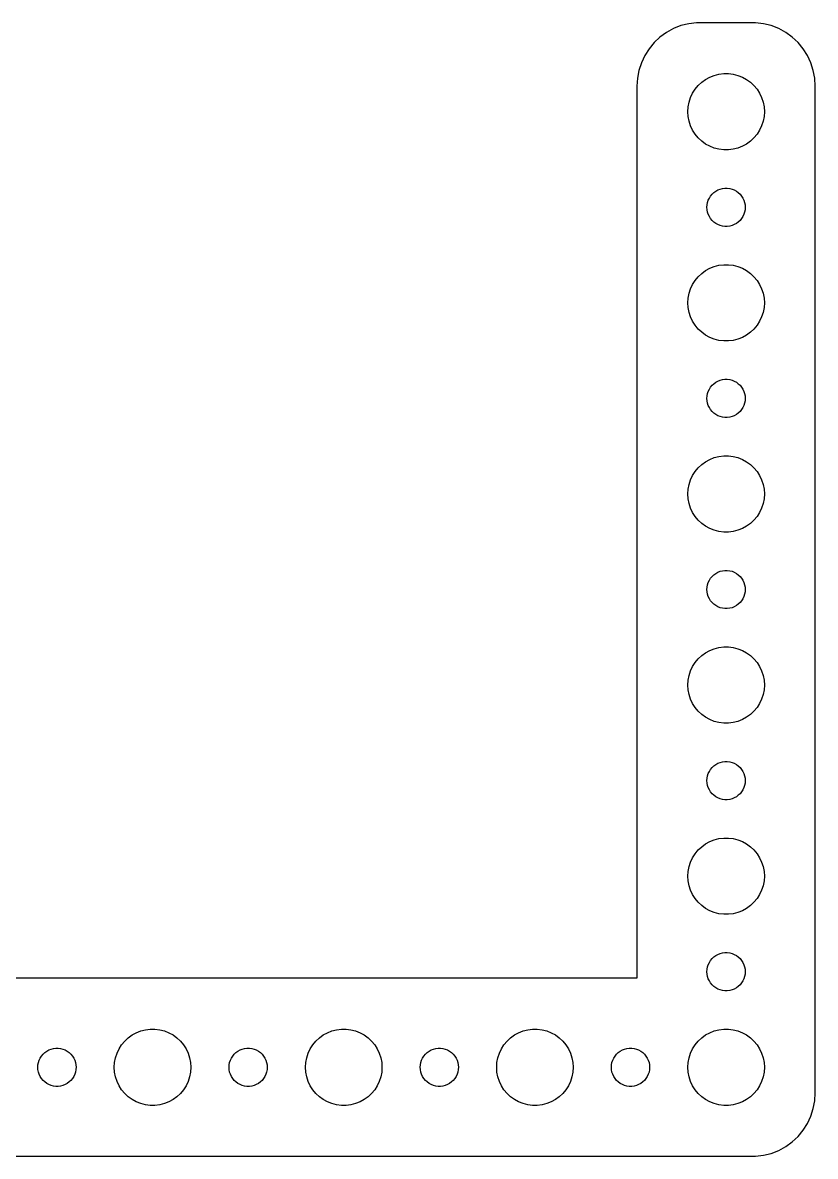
# Model space of a CAD drawing. Header units: metres. Extents: x -60 to 60, y -44 to 44.
# Drawn here: x -2.7 to 59.5, y -44.5 to 44.5 of the extents above; entities that cross this region are included whole.
import ezdxf

# ---------------------------------------------------------------- set-up
doc = ezdxf.new("R2010")
doc.units = ezdxf.units.M

msp = doc.modelspace()

# ---------------------------------------------------------------- linework, layer by layer
for p, q in [((50.186, 44.4901), (49.5631, 44.4114)), ((54.8139, 44.4901), (50.186, 44.4901)), ((55.4369, 44.4114), (54.8139, 44.4901)), ((47.8209, 43.7216), (47.3129, 43.3526)), ((48.3711, 44.0241), (47.8209, 43.7216)), ((48.9549, 44.2553), (48.3711, 44.0241)), ((49.5631, 44.4114), (48.9549, 44.2553)), ((56.0451, 44.2553), (55.4369, 44.4114)), ((56.6289, 44.0241), (56.0451, 44.2553)), ((57.1791, 43.7216), (56.6289, 44.0241)), ((57.6871, 43.3526), (57.1791, 43.7216)), ((46.8551, 42.9227), (46.4549, 42.4389)), ((47.3129, 43.3526), (46.8551, 42.9227)), ((58.1448, 42.9227), (57.6871, 43.3526)), ((58.5451, 42.4389), (58.1448, 42.9227)), ((46.1185, 41.9088), (45.8511, 41.3406)), ((46.4549, 42.4389), (46.1185, 41.9088)), ((58.8815, 41.9088), (58.5451, 42.4389)), ((59.1489, 41.3406), (58.8815, 41.9088)), ((45.8511, 41.3406), (45.6571, 40.7434)), ((59.3429, 40.7434), (59.1489, 41.3406)), ((45.5394, 40.1267), (45.5, 39.5)), ((45.6571, 40.7434), (45.5394, 40.1267)), ((50.8925, 40.033), (51.2227, 40.2145)), ((51.2227, 40.2145), (51.5729, 40.3532)), ((51.5729, 40.3532), (51.9379, 40.4469)), ((51.9379, 40.4469), (52.3116, 40.4941)), ((52.3116, 40.4941), (52.6884, 40.4941)), ((52.6884, 40.4941), (53.0621, 40.4469)), ((53.0621, 40.4469), (53.427, 40.3532)), ((53.427, 40.3532), (53.7773, 40.2145)), ((53.7773, 40.2145), (54.1075, 40.033)), ((59.4606, 40.1267), (59.3429, 40.7434)), ((59.5, 39.5), (59.4606, 40.1267)), ((45.5, 39.5), (45.5, -30.5099)), ((49.8711, 38.9453), (50.0729, 39.2634)), ((50.0729, 39.2634), (50.3131, 39.5536)), ((50.3131, 39.5536), (50.5877, 39.8115)), ((50.5877, 39.8115), (50.8925, 40.033)), ((54.1075, 40.033), (54.4123, 39.8115)), ((54.4123, 39.8115), (54.6869, 39.5536)), ((54.6869, 39.5536), (54.927, 39.2634)), ((54.927, 39.2634), (55.1289, 38.9453)), ((59.5, -39.5), (59.5, 39.5)), ((49.5942, 38.2461), (49.7107, 38.6044)), ((49.7107, 38.6044), (49.8711, 38.9453)), ((55.1289, 38.9453), (55.2893, 38.6044)), ((55.2893, 38.6044), (55.4057, 38.2461)), ((49.5, 37.5), (49.5237, 37.876)), ((49.5237, 37.124), (49.5, 37.5)), ((49.5237, 37.876), (49.5942, 38.2461)), ((55.4057, 38.2461), (55.4763, 37.876)), ((55.4763, 37.876), (55.5, 37.5)), ((55.5, 37.5), (55.4763, 37.124)), ((49.5942, 36.7539), (49.5237, 37.124)), ((49.7107, 36.3956), (49.5942, 36.7539)), ((55.4057, 36.7539), (55.2893, 36.3956)), ((55.4763, 37.124), (55.4057, 36.7539)), ((49.8711, 36.0547), (49.7107, 36.3956)), ((50.0729, 35.7366), (49.8711, 36.0547)), ((50.3131, 35.4464), (50.0729, 35.7366)), ((54.927, 35.7366), (54.6869, 35.4464)), ((55.1289, 36.0547), (54.927, 35.7366)), ((55.2893, 36.3956), (55.1289, 36.0547)), ((50.5877, 35.1885), (50.3131, 35.4464)), ((50.8925, 34.967), (50.5877, 35.1885)), ((51.2227, 34.7855), (50.8925, 34.967)), ((51.5729, 34.6468), (51.2227, 34.7855)), ((53.7773, 34.7855), (53.427, 34.6468)), ((54.1075, 34.967), (53.7773, 34.7855)), ((54.4123, 35.1885), (54.1075, 34.967)), ((54.6869, 35.4464), (54.4123, 35.1885)), ((51.9379, 34.5531), (51.5729, 34.6468)), ((52.3116, 34.5059), (51.9379, 34.5531)), ((52.6884, 34.5059), (52.3116, 34.5059)), ((53.0621, 34.5531), (52.6884, 34.5059)), ((53.427, 34.6468), (53.0621, 34.5531)), ((51.4065, 31.0268), (51.5439, 31.1558)), ((51.5439, 31.1558), (51.6963, 31.2665)), ((51.6963, 31.2665), (51.8613, 31.3572)), ((51.8613, 31.3572), (52.0365, 31.4266)), ((52.0365, 31.4266), (52.2189, 31.4734)), ((52.2189, 31.4734), (52.4058, 31.497)), ((52.4058, 31.497), (52.5942, 31.497)), ((52.5942, 31.497), (52.7811, 31.4734)), ((52.7811, 31.4734), (52.9635, 31.4266)), ((52.9635, 31.4266), (53.1387, 31.3572)), ((53.1387, 31.3572), (53.3037, 31.2665)), ((53.3037, 31.2665), (53.4561, 31.1558)), ((53.4561, 31.1558), (53.5934, 31.0268)), ((51.0118, 30.188), (51.0471, 30.373)), ((51.0471, 30.373), (51.1053, 30.5522)), ((51.1053, 30.5522), (51.1855, 30.7226)), ((51.1855, 30.7226), (51.2865, 30.8817)), ((51.2865, 30.8817), (51.4065, 31.0268)), ((53.5934, 31.0268), (53.7135, 30.8817)), ((53.7135, 30.8817), (53.8145, 30.7226)), ((53.8145, 30.7226), (53.8947, 30.5522)), ((53.8947, 30.5522), (53.9529, 30.373)), ((53.9529, 30.373), (53.9882, 30.188)), ((51, 30), (51.0118, 30.188)), ((51.0118, 29.812), (51, 30)), ((51.0471, 29.627), (51.0118, 29.812)), ((51.1053, 29.4478), (51.0471, 29.627)), ((51.1855, 29.2774), (51.1053, 29.4478)), ((53.8947, 29.4478), (53.8145, 29.2774)), ((53.9529, 29.627), (53.8947, 29.4478)), ((53.9882, 29.812), (53.9529, 29.627)), ((53.9882, 30.188), (54, 30)), ((54, 30), (53.9882, 29.812)), ((51.2865, 29.1183), (51.1855, 29.2774)), ((51.4065, 28.9732), (51.2865, 29.1183)), ((51.5439, 28.8442), (51.4065, 28.9732)), ((51.6963, 28.7335), (51.5439, 28.8442)), ((51.8613, 28.6427), (51.6963, 28.7335)), ((52.0365, 28.5734), (51.8613, 28.6427)), ((52.2189, 28.5266), (52.0365, 28.5734)), ((52.4058, 28.503), (52.2189, 28.5266)), ((52.5942, 28.503), (52.4058, 28.503)), ((52.7811, 28.5266), (52.5942, 28.503)), ((52.9635, 28.5734), (52.7811, 28.5266)), ((53.1387, 28.6427), (52.9635, 28.5734)), ((53.3037, 28.7335), (53.1387, 28.6427)), ((53.4561, 28.8442), (53.3037, 28.7335)), ((53.5934, 28.9732), (53.4561, 28.8442)), ((53.7135, 29.1183), (53.5934, 28.9732)), ((53.8145, 29.2774), (53.7135, 29.1183)), ((50.5877, 24.8115), (50.8925, 25.033)), ((50.8925, 25.033), (51.2227, 25.2145)), ((51.2227, 25.2145), (51.5729, 25.3532)), ((51.5729, 25.3532), (51.9379, 25.4469)), ((51.9379, 25.4469), (52.3116, 25.4941)), ((52.3116, 25.4941), (52.6884, 25.4941)), ((52.6884, 25.4941), (53.0621, 25.4469)), ((53.0621, 25.4469), (53.427, 25.3532)), ((53.427, 25.3532), (53.7773, 25.2145)), ((53.7773, 25.2145), (54.1075, 25.033)), ((54.1075, 25.033), (54.4123, 24.8115)), ((49.8711, 23.9453), (50.0729, 24.2634)), ((50.0729, 24.2634), (50.3131, 24.5536)), ((50.3131, 24.5536), (50.5877, 24.8115)), ((54.4123, 24.8115), (54.6869, 24.5536)), ((54.6869, 24.5536), (54.927, 24.2634)), ((54.927, 24.2634), (55.1289, 23.9453)), ((49.5237, 22.876), (49.5942, 23.2461)), ((49.5942, 23.2461), (49.7107, 23.6044)), ((49.7107, 23.6044), (49.8711, 23.9453)), ((55.1289, 23.9453), (55.2893, 23.6044)), ((55.2893, 23.6044), (55.4057, 23.2461)), ((55.4057, 23.2461), (55.4763, 22.876)), ((49.5, 22.5), (49.5237, 22.876)), ((49.5237, 22.124), (49.5, 22.5)), ((55.4763, 22.876), (55.5, 22.5)), ((55.5, 22.5), (55.4763, 22.124)), ((49.5942, 21.7539), (49.5237, 22.124)), ((49.7107, 21.3956), (49.5942, 21.7539)), ((49.8711, 21.0547), (49.7107, 21.3956)), ((55.2893, 21.3956), (55.1289, 21.0547)), ((55.4057, 21.7539), (55.2893, 21.3956)), ((55.4763, 22.124), (55.4057, 21.7539)), ((50.0729, 20.7366), (49.8711, 21.0547)), ((50.3131, 20.4464), (50.0729, 20.7366)), ((54.927, 20.7366), (54.6869, 20.4464)), ((55.1289, 21.0547), (54.927, 20.7366)), ((50.5877, 20.1884), (50.3131, 20.4464)), ((50.8925, 19.967), (50.5877, 20.1884)), ((51.2227, 19.7855), (50.8925, 19.967)), ((51.5729, 19.6468), (51.2227, 19.7855)), ((51.9379, 19.5531), (51.5729, 19.6468)), ((53.427, 19.6468), (53.0621, 19.5531)), ((53.7773, 19.7855), (53.427, 19.6468)), ((54.1075, 19.967), (53.7773, 19.7855)), ((54.4123, 20.1884), (54.1075, 19.967)), ((54.6869, 20.4464), (54.4123, 20.1884)), ((52.3116, 19.5059), (51.9379, 19.5531)), ((52.6884, 19.5059), (52.3116, 19.5059)), ((53.0621, 19.5531), (52.6884, 19.5059)), ((51.2865, 15.8817), (51.4065, 16.0268)), ((51.4065, 16.0268), (51.5439, 16.1558)), ((51.5439, 16.1558), (51.6963, 16.2665)), ((51.6963, 16.2665), (51.8613, 16.3572)), ((51.8613, 16.3572), (52.0365, 16.4266)), ((52.0365, 16.4266), (52.2189, 16.4734)), ((52.2189, 16.4734), (52.4058, 16.497)), ((52.4058, 16.497), (52.5942, 16.497)), ((52.5942, 16.497), (52.7811, 16.4734)), ((52.7811, 16.4734), (52.9635, 16.4266)), ((52.9635, 16.4266), (53.1387, 16.3572)), ((53.1387, 16.3572), (53.3037, 16.2665)), ((53.3037, 16.2665), (53.4561, 16.1558)), ((53.4561, 16.1558), (53.5934, 16.0268)), ((53.5934, 16.0268), (53.7135, 15.8817)), ((51, 15), (51.0118, 15.188)), ((51.0118, 15.188), (51.0471, 15.373)), ((51.0471, 15.373), (51.1053, 15.5522)), ((51.1053, 15.5522), (51.1855, 15.7226)), ((51.1855, 15.7226), (51.2865, 15.8817)), ((53.7135, 15.8817), (53.8145, 15.7226)), ((53.8145, 15.7226), (53.8947, 15.5522)), ((53.8947, 15.5522), (53.9529, 15.373)), ((53.9529, 15.373), (53.9882, 15.188)), ((53.9882, 15.188), (54, 15)), ((51.0118, 14.812), (51, 15)), ((51.0471, 14.627), (51.0118, 14.812)), ((51.1053, 14.4478), (51.0471, 14.627)), ((51.1855, 14.2774), (51.1053, 14.4478)), ((51.2865, 14.1183), (51.1855, 14.2774)), ((53.8145, 14.2774), (53.7135, 14.1183)), ((53.8947, 14.4478), (53.8145, 14.2774)), ((53.9529, 14.627), (53.8947, 14.4478)), ((53.9882, 14.812), (53.9529, 14.627)), ((54, 15), (53.9882, 14.812)), ((51.4065, 13.9732), (51.2865, 14.1183)), ((51.5439, 13.8442), (51.4065, 13.9732)), ((51.6963, 13.7335), (51.5439, 13.8442)), ((51.8613, 13.6427), (51.6963, 13.7335)), ((52.0365, 13.5734), (51.8613, 13.6427)), ((52.2189, 13.5266), (52.0365, 13.5734)), ((52.4058, 13.5029), (52.2189, 13.5266)), ((52.5942, 13.5029), (52.4058, 13.5029)), ((52.7811, 13.5266), (52.5942, 13.5029)), ((52.9635, 13.5734), (52.7811, 13.5266)), ((53.1387, 13.6427), (52.9635, 13.5734)), ((53.3037, 13.7335), (53.1387, 13.6427)), ((53.4561, 13.8442), (53.3037, 13.7335)), ((53.5934, 13.9732), (53.4561, 13.8442)), ((53.7135, 14.1183), (53.5934, 13.9732)), ((50.3131, 9.55363), (50.5877, 9.81154)), ((50.5877, 9.81154), (50.8925, 10.033)), ((50.8925, 10.033), (51.2227, 10.2145)), ((51.2227, 10.2145), (51.5729, 10.3532)), ((51.5729, 10.3532), (51.9379, 10.4469)), ((51.9379, 10.4469), (52.3116, 10.4941)), ((52.3116, 10.4941), (52.6884, 10.4941)), ((52.6884, 10.4941), (53.0621, 10.4469)), ((53.0621, 10.4469), (53.427, 10.3532)), ((53.427, 10.3532), (53.7773, 10.2145)), ((53.7773, 10.2145), (54.1075, 10.033)), ((54.1075, 10.033), (54.4123, 9.81154)), ((54.4123, 9.81154), (54.6869, 9.55363)), ((49.7107, 8.60437), (49.8711, 8.94525)), ((49.8711, 8.94525), (50.0729, 9.26335)), ((50.0729, 9.26335), (50.3131, 9.55363)), ((54.6869, 9.55363), (54.927, 9.26335)), ((54.927, 9.26335), (55.1289, 8.94525)), ((55.1289, 8.94525), (55.2893, 8.60437)), ((49.5237, 7.87599), (49.5942, 8.24606)), ((49.5942, 8.24606), (49.7107, 8.60437)), ((55.2893, 8.60437), (55.4057, 8.24606)), ((55.4057, 8.24606), (55.4763, 7.87599)), ((49.5, 7.5), (49.5237, 7.87599)), ((49.5237, 7.12399), (49.5, 7.5)), ((49.5942, 6.75392), (49.5237, 7.12399)), ((55.4763, 7.12399), (55.4057, 6.75392)), ((55.4763, 7.87599), (55.5, 7.5)), ((55.5, 7.5), (55.4763, 7.12399)), ((49.7107, 6.39561), (49.5942, 6.75392)), ((49.8711, 6.05473), (49.7107, 6.39561)), ((55.2893, 6.39561), (55.1289, 6.05473)), ((55.4057, 6.75392), (55.2893, 6.39561)), ((50.0729, 5.73663), (49.8711, 6.05473)), ((50.3131, 5.44635), (50.0729, 5.73663)), ((50.5877, 5.18845), (50.3131, 5.44635)), ((54.6869, 5.44635), (54.4123, 5.18845)), ((54.927, 5.73663), (54.6869, 5.44635)), ((55.1289, 6.05473), (54.927, 5.73663)), ((50.8925, 4.96701), (50.5877, 5.18845)), ((51.2227, 4.78551), (50.8925, 4.96701)), ((51.5729, 4.64682), (51.2227, 4.78551)), ((51.9379, 4.55313), (51.5729, 4.64682)), ((52.3116, 4.50591), (51.9379, 4.55313)), ((52.6884, 4.50591), (52.3116, 4.50591)), ((53.0621, 4.55313), (52.6884, 4.50591)), ((53.427, 4.64682), (53.0621, 4.55313)), ((53.7773, 4.78551), (53.427, 4.64682)), ((54.1075, 4.96701), (53.7773, 4.78551)), ((54.4123, 5.18845), (54.1075, 4.96701)), ((51.2865, 0.88167), (51.4065, 1.02681)), ((51.4065, 1.02681), (51.5439, 1.15576)), ((51.5439, 1.15576), (51.6963, 1.26648)), ((51.6963, 1.26648), (51.8613, 1.35724)), ((51.8613, 1.35724), (52.0365, 1.42657)), ((52.0365, 1.42657), (52.2189, 1.47342)), ((52.2189, 1.47342), (52.4058, 1.49704)), ((52.4058, 1.49704), (52.5942, 1.49704)), ((52.5942, 1.49704), (52.7811, 1.47342)), ((52.7811, 1.47342), (52.9635, 1.42657)), ((52.9635, 1.42657), (53.1387, 1.35724)), ((53.1387, 1.35724), (53.3037, 1.26648)), ((53.3037, 1.26648), (53.4561, 1.15576)), ((53.4561, 1.15576), (53.5934, 1.02681)), ((53.5934, 1.02681), (53.7135, 0.88167)), ((51, 0), (51.0118, 0.18799)), ((51.0118, -0.18799), (51, 0)), ((51.0118, 0.18799), (51.0471, 0.37303)), ((51.0471, 0.37303), (51.1053, 0.55219)), ((51.1053, 0.55219), (51.1855, 0.72263)), ((51.1855, 0.72263), (51.2865, 0.88167)), ((53.7135, 0.88167), (53.8145, 0.72263)), ((53.8145, 0.72263), (53.8947, 0.55219)), ((53.8947, 0.55219), (53.9529, 0.37303)), ((53.9529, 0.37303), (53.9882, 0.18799)), ((53.9882, 0.18799), (54, 0)), ((54, 0), (53.9882, -0.18799)), ((51.0471, -0.37303), (51.0118, -0.18799)), ((51.1053, -0.55219), (51.0471, -0.37303)), ((51.1855, -0.72263), (51.1053, -0.55219)), ((51.2865, -0.88167), (51.1855, -0.72263)), ((51.4065, -1.02681), (51.2865, -0.88167)), ((53.7135, -0.88167), (53.5934, -1.02681)), ((53.8145, -0.72263), (53.7135, -0.88167)), ((53.8947, -0.55219), (53.8145, -0.72263)), ((53.9529, -0.37303), (53.8947, -0.55219)), ((53.9882, -0.18799), (53.9529, -0.37303)), ((51.5439, -1.15576), (51.4065, -1.02681)), ((51.6963, -1.26648), (51.5439, -1.15576)), ((51.8613, -1.35724), (51.6963, -1.26648)), ((52.0365, -1.42657), (51.8613, -1.35724)), ((52.2189, -1.47342), (52.0365, -1.42657)), ((52.4058, -1.49704), (52.2189, -1.47342)), ((52.5942, -1.49704), (52.4058, -1.49704)), ((52.7811, -1.47342), (52.5942, -1.49704)), ((52.9635, -1.42657), (52.7811, -1.47342)), ((53.1387, -1.35724), (52.9635, -1.42657)), ((53.3037, -1.26648), (53.1387, -1.35724)), ((53.4561, -1.15576), (53.3037, -1.26648)), ((53.5934, -1.02681), (53.4561, -1.15576)), ((50.3131, -5.44635), (50.5877, -5.18845)), ((50.5877, -5.18845), (50.8925, -4.96701)), ((50.8925, -4.96701), (51.2227, -4.78551)), ((51.2227, -4.78551), (51.5729, -4.64682)), ((51.5729, -4.64682), (51.9379, -4.55313)), ((51.9379, -4.55313), (52.3116, -4.50591)), ((52.3116, -4.50591), (52.6884, -4.50591)), ((52.6884, -4.50591), (53.0621, -4.55313)), ((53.0621, -4.55313), (53.427, -4.64682)), ((53.427, -4.64682), (53.7773, -4.78551)), ((53.7773, -4.78551), (54.1075, -4.96701)), ((54.1075, -4.96701), (54.4123, -5.18845)), ((54.4123, -5.18845), (54.6869, -5.44635)), ((49.7107, -6.39561), (49.8711, -6.05473)), ((49.8711, -6.05473), (50.0729, -5.73663)), ((50.0729, -5.73663), (50.3131, -5.44635)), ((54.6869, -5.44635), (54.927, -5.73663)), ((54.927, -5.73663), (55.1289, -6.05473)), ((55.1289, -6.05473), (55.2893, -6.39561)), ((49.5237, -7.12399), (49.5942, -6.75392)), ((49.5942, -6.75392), (49.7107, -6.39561)), ((55.2893, -6.39561), (55.4057, -6.75392)), ((55.4057, -6.75392), (55.4763, -7.12399)), ((49.5, -7.5), (49.5237, -7.12399)), ((49.5237, -7.87599), (49.5, -7.5)), ((49.5942, -8.24606), (49.5237, -7.87599)), ((55.4763, -7.87599), (55.4057, -8.24606)), ((55.4763, -7.12399), (55.5, -7.5)), ((55.5, -7.5), (55.4763, -7.87599)), ((49.7107, -8.60437), (49.5942, -8.24606)), ((49.8711, -8.94525), (49.7107, -8.60437)), ((55.2893, -8.60437), (55.1289, -8.94525)), ((55.4057, -8.24606), (55.2893, -8.60437)), ((50.0729, -9.26335), (49.8711, -8.94525)), ((50.3131, -9.55363), (50.0729, -9.26335)), ((50.5877, -9.81154), (50.3131, -9.55363)), ((54.6869, -9.55363), (54.4123, -9.81154)), ((54.927, -9.26335), (54.6869, -9.55363)), ((55.1289, -8.94525), (54.927, -9.26335)), ((50.8925, -10.033), (50.5877, -9.81154)), ((51.2227, -10.2145), (50.8925, -10.033)), ((51.5729, -10.3532), (51.2227, -10.2145)), ((51.9379, -10.4469), (51.5729, -10.3532)), ((52.3116, -10.4941), (51.9379, -10.4469)), ((52.6884, -10.4941), (52.3116, -10.4941)), ((53.0621, -10.4469), (52.6884, -10.4941)), ((53.427, -10.3532), (53.0621, -10.4469)), ((53.7773, -10.2145), (53.427, -10.3532)), ((54.1075, -10.033), (53.7773, -10.2145)), ((54.4123, -9.81154), (54.1075, -10.033)), ((51.1855, -14.2774), (51.2865, -14.1183)), ((51.2865, -14.1183), (51.4065, -13.9732)), ((51.4065, -13.9732), (51.5439, -13.8442)), ((51.5439, -13.8442), (51.6963, -13.7335)), ((51.6963, -13.7335), (51.8613, -13.6427)), ((51.8613, -13.6427), (52.0365, -13.5734)), ((52.0365, -13.5734), (52.2189, -13.5266)), ((52.2189, -13.5266), (52.4058, -13.5029)), ((52.4058, -13.5029), (52.5942, -13.5029)), ((52.5942, -13.5029), (52.7811, -13.5266)), ((52.7811, -13.5266), (52.9635, -13.5734)), ((52.9635, -13.5734), (53.1387, -13.6427)), ((53.1387, -13.6427), (53.3037, -13.7335)), ((53.3037, -13.7335), (53.4561, -13.8442)), ((53.4561, -13.8442), (53.5934, -13.9732)), ((53.5934, -13.9732), (53.7135, -14.1183)), ((53.7135, -14.1183), (53.8145, -14.2774)), ((51, -15), (51.0118, -14.812)), ((51.0118, -15.188), (51, -15)), ((51.0118, -14.812), (51.0471, -14.627)), ((51.0471, -14.627), (51.1053, -14.4478)), ((51.1053, -14.4478), (51.1855, -14.2774)), ((53.8145, -14.2774), (53.8947, -14.4478)), ((53.8947, -14.4478), (53.9529, -14.627)), ((53.9529, -14.627), (53.9882, -14.812)), ((53.9882, -14.812), (54, -15)), ((54, -15), (53.9882, -15.188)), ((51.0471, -15.373), (51.0118, -15.188)), ((51.1053, -15.5522), (51.0471, -15.373)), ((51.1855, -15.7226), (51.1053, -15.5522)), ((51.2865, -15.8817), (51.1855, -15.7226)), ((51.4065, -16.0268), (51.2865, -15.8817)), ((53.7135, -15.8817), (53.5934, -16.0268)), ((53.8145, -15.7226), (53.7135, -15.8817)), ((53.8947, -15.5522), (53.8145, -15.7226)), ((53.9529, -15.373), (53.8947, -15.5522)), ((53.9882, -15.188), (53.9529, -15.373)), ((51.5439, -16.1558), (51.4065, -16.0268)), ((51.6963, -16.2665), (51.5439, -16.1558)), ((51.8613, -16.3572), (51.6963, -16.2665)), ((52.0365, -16.4266), (51.8613, -16.3572)), ((52.2189, -16.4734), (52.0365, -16.4266)), ((52.4058, -16.497), (52.2189, -16.4734)), ((52.5942, -16.497), (52.4058, -16.497)), ((52.7811, -16.4734), (52.5942, -16.497)), ((52.9635, -16.4266), (52.7811, -16.4734)), ((53.1387, -16.3572), (52.9635, -16.4266)), ((53.3037, -16.2665), (53.1387, -16.3572)), ((53.4561, -16.1558), (53.3037, -16.2665)), ((53.5934, -16.0268), (53.4561, -16.1558)), ((51.5729, -19.6468), (51.9379, -19.5531)), ((51.9379, -19.5531), (52.3116, -19.5059)), ((52.3116, -19.5059), (52.6884, -19.5059)), ((52.6884, -19.5059), (53.0621, -19.5531)), ((53.0621, -19.5531), (53.427, -19.6468)), ((50.0729, -20.7366), (50.3131, -20.4464)), ((50.3131, -20.4464), (50.5877, -20.1884)), ((50.5877, -20.1884), (50.8925, -19.967)), ((50.8925, -19.967), (51.2227, -19.7855)), ((51.2227, -19.7855), (51.5729, -19.6468)), ((53.427, -19.6468), (53.7773, -19.7855)), ((53.7773, -19.7855), (54.1075, -19.967)), ((54.1075, -19.967), (54.4123, -20.1884)), ((54.4123, -20.1884), (54.6869, -20.4464)), ((54.6869, -20.4464), (54.927, -20.7366)), ((49.7107, -21.3956), (49.8711, -21.0547)), ((49.8711, -21.0547), (50.0729, -20.7366)), ((54.927, -20.7366), (55.1289, -21.0547)), ((55.1289, -21.0547), (55.2893, -21.3956)), ((49.5, -22.5), (49.5237, -22.124)), ((49.5237, -22.124), (49.5942, -21.7539)), ((49.5942, -21.7539), (49.7107, -21.3956)), ((55.2893, -21.3956), (55.4057, -21.7539)), ((55.4057, -21.7539), (55.4763, -22.124)), ((55.4763, -22.124), (55.5, -22.5)), ((49.5237, -22.876), (49.5, -22.5)), ((49.5942, -23.2461), (49.5237, -22.876)), ((55.4763, -22.876), (55.4057, -23.2461)), ((55.5, -22.5), (55.4763, -22.876)), ((49.7107, -23.6044), (49.5942, -23.2461)), ((49.8711, -23.9453), (49.7107, -23.6044)), ((50.0729, -24.2634), (49.8711, -23.9453)), ((55.1289, -23.9453), (54.927, -24.2634)), ((55.2893, -23.6044), (55.1289, -23.9453)), ((55.4057, -23.2461), (55.2893, -23.6044)), ((50.3131, -24.5536), (50.0729, -24.2634)), ((50.5877, -24.8115), (50.3131, -24.5536)), ((50.8925, -25.033), (50.5877, -24.8115)), ((54.4123, -24.8115), (54.1075, -25.033)), ((54.6869, -24.5536), (54.4123, -24.8115)), ((54.927, -24.2634), (54.6869, -24.5536)), ((51.2227, -25.2145), (50.8925, -25.033)), ((51.5729, -25.3532), (51.2227, -25.2145)), ((51.9379, -25.4469), (51.5729, -25.3532)), ((52.3116, -25.4941), (51.9379, -25.4469)), ((52.6884, -25.4941), (52.3116, -25.4941)), ((53.0621, -25.4469), (52.6884, -25.4941)), ((53.427, -25.3532), (53.0621, -25.4469)), ((53.7773, -25.2145), (53.427, -25.3532)), ((54.1075, -25.033), (53.7773, -25.2145)), ((51.1053, -29.4478), (51.1855, -29.2774)), ((51.1855, -29.2774), (51.2865, -29.1183)), ((51.2865, -29.1183), (51.4065, -28.9732)), ((51.4065, -28.9732), (51.5439, -28.8442)), ((51.5439, -28.8442), (51.6963, -28.7335)), ((51.6963, -28.7335), (51.8613, -28.6427)), ((51.8613, -28.6427), (52.0365, -28.5734)), ((52.0365, -28.5734), (52.2189, -28.5266)), ((52.2189, -28.5266), (52.4058, -28.503)), ((52.4058, -28.503), (52.5942, -28.503)), ((52.5942, -28.503), (52.7811, -28.5266)), ((52.7811, -28.5266), (52.9635, -28.5734)), ((52.9635, -28.5734), (53.1387, -28.6427)), ((53.1387, -28.6427), (53.3037, -28.7335)), ((53.3037, -28.7335), (53.4561, -28.8442)), ((53.4561, -28.8442), (53.5934, -28.9732)), ((53.5934, -28.9732), (53.7135, -29.1183)), ((53.7135, -29.1183), (53.8145, -29.2774)), ((53.8145, -29.2774), (53.8947, -29.4478)), ((51, -30), (51.0118, -29.812)), ((51.0118, -30.188), (51, -30)), ((51.0118, -29.812), (51.0471, -29.627)), ((51.0471, -30.373), (51.0118, -30.188)), ((51.0471, -29.627), (51.1053, -29.4478)), ((53.8947, -29.4478), (53.9529, -29.627)), ((53.9529, -29.627), (53.9882, -29.812)), ((53.9882, -30.188), (53.9529, -30.373)), ((53.9882, -29.812), (54, -30)), ((54, -30), (53.9882, -30.188)), ((45.5, -30.5099), (-45.5, -30.5099)), ((51.1053, -30.5522), (51.0471, -30.373)), ((51.1855, -30.7226), (51.1053, -30.5522)), ((51.2865, -30.8817), (51.1855, -30.7226)), ((51.4065, -31.0268), (51.2865, -30.8817)), ((51.5439, -31.1558), (51.4065, -31.0268)), ((53.5934, -31.0268), (53.4561, -31.1558)), ((53.7135, -30.8817), (53.5934, -31.0268)), ((53.8145, -30.7226), (53.7135, -30.8817)), ((53.8947, -30.5522), (53.8145, -30.7226)), ((53.9529, -30.373), (53.8947, -30.5522)), ((51.6963, -31.2665), (51.5439, -31.1558)), ((51.8613, -31.3572), (51.6963, -31.2665)), ((52.0365, -31.4266), (51.8613, -31.3572)), ((52.2189, -31.4734), (52.0365, -31.4266)), ((52.4058, -31.497), (52.2189, -31.4734)), ((52.5942, -31.497), (52.4058, -31.497)), ((52.7811, -31.4734), (52.5942, -31.497)), ((52.9635, -31.4266), (52.7811, -31.4734)), ((53.1387, -31.3572), (52.9635, -31.4266)), ((53.3037, -31.2665), (53.1387, -31.3572)), ((53.4561, -31.1558), (53.3037, -31.2665)), ((6.22266, -34.7855), (6.57294, -34.6468)), ((6.57294, -34.6468), (6.93785, -34.5531)), ((6.93785, -34.5531), (7.31161, -34.5059)), ((7.31161, -34.5059), (7.68837, -34.5059)), ((7.68837, -34.5059), (8.06213, -34.5531)), ((8.06213, -34.5531), (8.42705, -34.6468)), ((8.42705, -34.6468), (8.77733, -34.7855)), ((21.2227, -34.7855), (21.5729, -34.6468)), ((21.5729, -34.6468), (21.9379, -34.5531)), ((21.9379, -34.5531), (22.3116, -34.5059)), ((22.3116, -34.5059), (22.6884, -34.5059)), ((22.6884, -34.5059), (23.0621, -34.5531)), ((23.0621, -34.5531), (23.427, -34.6468)), ((23.427, -34.6468), (23.7773, -34.7855)), ((36.2227, -34.7855), (36.5729, -34.6468)), ((36.5729, -34.6468), (36.9379, -34.5531)), ((36.9379, -34.5531), (37.3116, -34.5059)), ((37.3116, -34.5059), (37.6884, -34.5059)), ((37.6884, -34.5059), (38.0621, -34.5531)), ((38.0621, -34.5531), (38.427, -34.6468)), ((38.427, -34.6468), (38.7773, -34.7855)), ((51.2227, -34.7855), (51.5729, -34.6468)), ((51.5729, -34.6468), (51.9379, -34.5531)), ((51.9379, -34.5531), (52.3116, -34.5059)), ((52.3116, -34.5059), (52.6884, -34.5059)), ((52.6884, -34.5059), (53.0621, -34.5531)), ((53.0621, -34.5531), (53.427, -34.6468)), ((53.427, -34.6468), (53.7773, -34.7855)), ((5.07294, -35.7366), (5.31308, -35.4464)), ((5.31308, -35.4464), (5.58772, -35.1885)), ((5.58772, -35.1885), (5.89252, -34.967)), ((5.89252, -34.967), (6.22266, -34.7855)), ((8.77733, -34.7855), (9.10747, -34.967)), ((9.10747, -34.967), (9.41226, -35.1885)), ((9.41226, -35.1885), (9.6869, -35.4464)), ((9.6869, -35.4464), (9.92705, -35.7366)), ((20.0729, -35.7366), (20.3131, -35.4464)), ((20.3131, -35.4464), (20.5877, -35.1885)), ((20.5877, -35.1885), (20.8925, -34.967)), ((20.8925, -34.967), (21.2227, -34.7855)), ((23.7773, -34.7855), (24.1075, -34.967)), ((24.1075, -34.967), (24.4123, -35.1885)), ((24.4123, -35.1885), (24.6869, -35.4464)), ((24.6869, -35.4464), (24.927, -35.7366)), ((35.0729, -35.7366), (35.3131, -35.4464)), ((35.3131, -35.4464), (35.5877, -35.1885)), ((35.5877, -35.1885), (35.8925, -34.967)), ((35.8925, -34.967), (36.2227, -34.7855)), ((38.7773, -34.7855), (39.1075, -34.967)), ((39.1075, -34.967), (39.4123, -35.1885)), ((39.4123, -35.1885), (39.6869, -35.4464)), ((39.6869, -35.4464), (39.927, -35.7366)), ((50.0729, -35.7366), (50.3131, -35.4464)), ((50.3131, -35.4464), (50.5877, -35.1885)), ((50.5877, -35.1885), (50.8925, -34.967)), ((50.8925, -34.967), (51.2227, -34.7855)), ((53.7773, -34.7855), (54.1075, -34.967)), ((54.1075, -34.967), (54.4123, -35.1885)), ((54.4123, -35.1885), (54.6869, -35.4464)), ((54.6869, -35.4464), (54.927, -35.7366)), ((-1.21352, -36.6183), (-1.09344, -36.4732)), ((-1.09344, -36.4732), (-0.95613, -36.3442)), ((-0.95613, -36.3442), (-0.80373, -36.2335)), ((-0.80373, -36.2335), (-0.63866, -36.1428)), ((-0.63866, -36.1428), (-0.46352, -36.0734)), ((-0.46352, -36.0734), (-0.28107, -36.0266)), ((-0.28107, -36.0266), (-0.09418, -36.003)), ((-0.09418, -36.003), (0.09418, -36.003)), ((0.09418, -36.003), (0.28107, -36.0266)), ((0.28107, -36.0266), (0.46352, -36.0734)), ((0.46352, -36.0734), (0.63866, -36.1428)), ((0.63866, -36.1428), (0.80373, -36.2335)), ((0.80373, -36.2335), (0.95613, -36.3442)), ((0.95613, -36.3442), (1.09344, -36.4732)), ((1.09344, -36.4732), (1.21352, -36.6183)), ((4.59424, -36.7539), (4.71066, -36.3956)), ((4.71066, -36.3956), (4.87108, -36.0547)), ((4.87108, -36.0547), (5.07294, -35.7366)), ((9.92705, -35.7366), (10.1289, -36.0547)), ((10.1289, -36.0547), (10.2893, -36.3956)), ((10.2893, -36.3956), (10.4057, -36.7539)), ((13.7865, -36.6183), (13.9065, -36.4732)), ((13.9065, -36.4732), (14.0439, -36.3442)), ((14.0439, -36.3442), (14.1963, -36.2335)), ((14.1963, -36.2335), (14.3613, -36.1428)), ((14.3613, -36.1428), (14.5365, -36.0734)), ((14.5365, -36.0734), (14.7189, -36.0266)), ((14.7189, -36.0266), (14.9058, -36.003)), ((14.9058, -36.003), (15.0942, -36.003)), ((15.0942, -36.003), (15.2811, -36.0266)), ((15.2811, -36.0266), (15.4635, -36.0734)), ((15.4635, -36.0734), (15.6387, -36.1428)), ((15.6387, -36.1428), (15.8037, -36.2335)), ((15.8037, -36.2335), (15.9561, -36.3442)), ((15.9561, -36.3442), (16.0934, -36.4732)), ((16.0934, -36.4732), (16.2135, -36.6183)), ((19.5942, -36.7539), (19.7107, -36.3956)), ((19.7107, -36.3956), (19.8711, -36.0547)), ((19.8711, -36.0547), (20.0729, -35.7366)), ((24.927, -35.7366), (25.1289, -36.0547)), ((25.1289, -36.0547), (25.2893, -36.3956)), ((25.2893, -36.3956), (25.4057, -36.7539)), ((28.7865, -36.6183), (28.9065, -36.4732)), ((28.9065, -36.4732), (29.0439, -36.3442)), ((29.0439, -36.3442), (29.1963, -36.2335)), ((29.1963, -36.2335), (29.3613, -36.1428)), ((29.3613, -36.1428), (29.5365, -36.0734)), ((29.5365, -36.0734), (29.7189, -36.0266)), ((29.7189, -36.0266), (29.9058, -36.003)), ((29.9058, -36.003), (30.0942, -36.003)), ((30.0942, -36.003), (30.2811, -36.0266)), ((30.2811, -36.0266), (30.4635, -36.0734)), ((30.4635, -36.0734), (30.6387, -36.1428)), ((30.6387, -36.1428), (30.8037, -36.2335)), ((30.8037, -36.2335), (30.9561, -36.3442)), ((30.9561, -36.3442), (31.0934, -36.4732)), ((31.0934, -36.4732), (31.2135, -36.6183)), ((34.5942, -36.7539), (34.7107, -36.3956)), ((34.7107, -36.3956), (34.8711, -36.0547)), ((34.8711, -36.0547), (35.0729, -35.7366)), ((39.927, -35.7366), (40.1289, -36.0547)), ((40.1289, -36.0547), (40.2893, -36.3956)), ((40.2893, -36.3956), (40.4057, -36.7539)), ((43.7865, -36.6183), (43.9065, -36.4732)), ((43.9065, -36.4732), (44.0439, -36.3442)), ((44.0439, -36.3442), (44.1963, -36.2335)), ((44.1963, -36.2335), (44.3613, -36.1428)), ((44.3613, -36.1428), (44.5365, -36.0734)), ((44.5365, -36.0734), (44.7189, -36.0266)), ((44.7189, -36.0266), (44.9058, -36.003)), ((44.9058, -36.003), (45.0942, -36.003)), ((45.0942, -36.003), (45.2811, -36.0266)), ((45.2811, -36.0266), (45.4635, -36.0734)), ((45.4635, -36.0734), (45.6387, -36.1428)), ((45.6387, -36.1428), (45.8037, -36.2335)), ((45.8037, -36.2335), (45.9561, -36.3442)), ((45.9561, -36.3442), (46.0934, -36.4732)), ((46.0934, -36.4732), (46.2135, -36.6183)), ((49.5942, -36.7539), (49.7107, -36.3956)), ((49.7107, -36.3956), (49.8711, -36.0547)), ((49.8711, -36.0547), (50.0729, -35.7366)), ((54.927, -35.7366), (55.1289, -36.0547)), ((55.1289, -36.0547), (55.2893, -36.3956)), ((55.2893, -36.3956), (55.4057, -36.7539)), ((-1.5, -37.5), (-1.48816, -37.312)), ((-1.48816, -37.312), (-1.45287, -37.127)), ((-1.45287, -37.127), (-1.39465, -36.9478)), ((-1.39465, -36.9478), (-1.31445, -36.7774)), ((-1.31445, -36.7774), (-1.21352, -36.6183)), ((1.21352, -36.6183), (1.31445, -36.7774)), ((1.31445, -36.7774), (1.39465, -36.9478)), ((1.39465, -36.9478), (1.45287, -37.127)), ((1.45287, -37.127), (1.48816, -37.312)), ((1.48816, -37.312), (1.5, -37.5)), ((4.5, -37.5), (4.52365, -37.124)), ((4.52365, -37.124), (4.59424, -36.7539)), ((10.4057, -36.7539), (10.4763, -37.124)), ((10.4763, -37.124), (10.5, -37.5)), ((13.5, -37.5), (13.5118, -37.312)), ((13.5118, -37.312), (13.5471, -37.127)), ((13.5471, -37.127), (13.6053, -36.9478)), ((13.6053, -36.9478), (13.6855, -36.7774)), ((13.6855, -36.7774), (13.7865, -36.6183)), ((16.2135, -36.6183), (16.3145, -36.7774)), ((16.3145, -36.7774), (16.3947, -36.9478)), ((16.3947, -36.9478), (16.4529, -37.127)), ((16.4529, -37.127), (16.4882, -37.312)), ((16.4882, -37.312), (16.5, -37.5)), ((19.5, -37.5), (19.5237, -37.124)), ((19.5237, -37.124), (19.5942, -36.7539)), ((25.4057, -36.7539), (25.4763, -37.124)), ((25.4763, -37.124), (25.5, -37.5)), ((28.5, -37.5), (28.5118, -37.312)), ((28.5118, -37.312), (28.5471, -37.127)), ((28.5471, -37.127), (28.6053, -36.9478)), ((28.6053, -36.9478), (28.6855, -36.7774)), ((28.6855, -36.7774), (28.7865, -36.6183)), ((31.2135, -36.6183), (31.3145, -36.7774)), ((31.3145, -36.7774), (31.3947, -36.9478)), ((31.3947, -36.9478), (31.4529, -37.127)), ((31.4529, -37.127), (31.4882, -37.312)), ((31.4882, -37.312), (31.5, -37.5)), ((34.5, -37.5), (34.5237, -37.124)), ((34.5237, -37.124), (34.5942, -36.7539)), ((40.4057, -36.7539), (40.4763, -37.124)), ((40.4763, -37.124), (40.5, -37.5)), ((43.5, -37.5), (43.5118, -37.312)), ((43.5118, -37.312), (43.5471, -37.127)), ((43.5471, -37.127), (43.6053, -36.9478)), ((43.6053, -36.9478), (43.6855, -36.7774)), ((43.6855, -36.7774), (43.7865, -36.6183)), ((46.2135, -36.6183), (46.3145, -36.7774)), ((46.3145, -36.7774), (46.3947, -36.9478)), ((46.3947, -36.9478), (46.4529, -37.127)), ((46.4529, -37.127), (46.4882, -37.312)), ((46.4882, -37.312), (46.5, -37.5)), ((49.5, -37.5), (49.5237, -37.124)), ((49.5237, -37.124), (49.5942, -36.7539)), ((55.4057, -36.7539), (55.4763, -37.124)), ((55.4763, -37.124), (55.5, -37.5)), ((-1.48816, -37.688), (-1.5, -37.5)), ((-1.45287, -37.873), (-1.48816, -37.688)), ((-1.39465, -38.0522), (-1.45287, -37.873)), ((-1.31445, -38.2226), (-1.39465, -38.0522)), ((-1.21352, -38.3817), (-1.31445, -38.2226)), ((1.31445, -38.2226), (1.21352, -38.3817)), ((1.39465, -38.0522), (1.31445, -38.2226)), ((1.45287, -37.873), (1.39465, -38.0522)), ((1.48816, -37.688), (1.45287, -37.873)), ((1.5, -37.5), (1.48816, -37.688)), ((4.52365, -37.876), (4.5, -37.5)), ((4.59424, -38.2461), (4.52365, -37.876)), ((4.71066, -38.6044), (4.59424, -38.2461)), ((10.4057, -38.2461), (10.2893, -38.6044)), ((10.4763, -37.876), (10.4057, -38.2461)), ((10.5, -37.5), (10.4763, -37.876)), ((13.5118, -37.688), (13.5, -37.5)), ((13.5471, -37.873), (13.5118, -37.688)), ((13.6053, -38.0522), (13.5471, -37.873)), ((13.6855, -38.2226), (13.6053, -38.0522)), ((13.7865, -38.3817), (13.6855, -38.2226)), ((16.3145, -38.2226), (16.2135, -38.3817)), ((16.3947, -38.0522), (16.3145, -38.2226)), ((16.4529, -37.873), (16.3947, -38.0522)), ((16.4882, -37.688), (16.4529, -37.873)), ((16.5, -37.5), (16.4882, -37.688)), ((19.5237, -37.876), (19.5, -37.5)), ((19.5942, -38.2461), (19.5237, -37.876)), ((19.7107, -38.6044), (19.5942, -38.2461)), ((25.4057, -38.2461), (25.2893, -38.6044)), ((25.4763, -37.876), (25.4057, -38.2461)), ((25.5, -37.5), (25.4763, -37.876)), ((28.5118, -37.688), (28.5, -37.5)), ((28.5471, -37.873), (28.5118, -37.688)), ((28.6053, -38.0522), (28.5471, -37.873)), ((28.6855, -38.2226), (28.6053, -38.0522)), ((28.7865, -38.3817), (28.6855, -38.2226)), ((31.3145, -38.2226), (31.2135, -38.3817)), ((31.3947, -38.0522), (31.3145, -38.2226)), ((31.4529, -37.873), (31.3947, -38.0522)), ((31.4882, -37.688), (31.4529, -37.873)), ((31.5, -37.5), (31.4882, -37.688)), ((34.5237, -37.876), (34.5, -37.5)), ((34.5942, -38.2461), (34.5237, -37.876)), ((34.7107, -38.6044), (34.5942, -38.2461)), ((40.4057, -38.2461), (40.2893, -38.6044)), ((40.4763, -37.876), (40.4057, -38.2461)), ((40.5, -37.5), (40.4763, -37.876)), ((43.5118, -37.688), (43.5, -37.5)), ((43.5471, -37.873), (43.5118, -37.688)), ((43.6053, -38.0522), (43.5471, -37.873)), ((43.6855, -38.2226), (43.6053, -38.0522)), ((43.7865, -38.3817), (43.6855, -38.2226)), ((46.3145, -38.2226), (46.2135, -38.3817)), ((46.3947, -38.0522), (46.3145, -38.2226)), ((46.4529, -37.873), (46.3947, -38.0522)), ((46.4882, -37.688), (46.4529, -37.873)), ((46.5, -37.5), (46.4882, -37.688)), ((49.5237, -37.876), (49.5, -37.5)), ((49.5942, -38.2461), (49.5237, -37.876)), ((49.7107, -38.6044), (49.5942, -38.2461)), ((55.4057, -38.2461), (55.2893, -38.6044)), ((55.4763, -37.876), (55.4057, -38.2461)), ((55.5, -37.5), (55.4763, -37.876)), ((-1.09344, -38.5268), (-1.21352, -38.3817)), ((-0.95613, -38.6558), (-1.09344, -38.5268)), ((-0.80373, -38.7665), (-0.95613, -38.6558)), ((-0.63866, -38.8572), (-0.80373, -38.7665)), ((-0.46352, -38.9266), (-0.63866, -38.8572)), ((-0.28107, -38.9734), (-0.46352, -38.9266)), ((-0.09418, -38.997), (-0.28107, -38.9734)), ((0.09418, -38.997), (-0.09418, -38.997)), ((0.28107, -38.9734), (0.09418, -38.997)), ((0.46352, -38.9266), (0.28107, -38.9734)), ((0.63866, -38.8572), (0.46352, -38.9266)), ((0.80373, -38.7665), (0.63866, -38.8572)), ((0.95613, -38.6558), (0.80373, -38.7665)), ((1.09344, -38.5268), (0.95613, -38.6558)), ((1.21352, -38.3817), (1.09344, -38.5268)), ((4.87108, -38.9453), (4.71066, -38.6044)), ((5.07294, -39.2634), (4.87108, -38.9453)), ((10.1289, -38.9453), (9.92705, -39.2634)), ((10.2893, -38.6044), (10.1289, -38.9453)), ((13.9065, -38.5268), (13.7865, -38.3817)), ((14.0439, -38.6558), (13.9065, -38.5268)), ((14.1963, -38.7665), (14.0439, -38.6558)), ((14.3613, -38.8572), (14.1963, -38.7665)), ((14.5365, -38.9266), (14.3613, -38.8572)), ((14.7189, -38.9734), (14.5365, -38.9266)), ((14.9058, -38.997), (14.7189, -38.9734)), ((15.0942, -38.997), (14.9058, -38.997)), ((15.2811, -38.9734), (15.0942, -38.997)), ((15.4635, -38.9266), (15.2811, -38.9734)), ((15.6387, -38.8572), (15.4635, -38.9266)), ((15.8037, -38.7665), (15.6387, -38.8572)), ((15.9561, -38.6558), (15.8037, -38.7665)), ((16.0934, -38.5268), (15.9561, -38.6558)), ((16.2135, -38.3817), (16.0934, -38.5268)), ((19.8711, -38.9453), (19.7107, -38.6044)), ((20.0729, -39.2634), (19.8711, -38.9453)), ((25.1289, -38.9453), (24.927, -39.2634)), ((25.2893, -38.6044), (25.1289, -38.9453)), ((28.9065, -38.5268), (28.7865, -38.3817)), ((29.0439, -38.6558), (28.9065, -38.5268)), ((29.1963, -38.7665), (29.0439, -38.6558)), ((29.3613, -38.8572), (29.1963, -38.7665)), ((29.5365, -38.9266), (29.3613, -38.8572)), ((29.7189, -38.9734), (29.5365, -38.9266)), ((29.9058, -38.997), (29.7189, -38.9734)), ((30.0942, -38.997), (29.9058, -38.997)), ((30.2811, -38.9734), (30.0942, -38.997)), ((30.4635, -38.9266), (30.2811, -38.9734)), ((30.6387, -38.8572), (30.4635, -38.9266)), ((30.8037, -38.7665), (30.6387, -38.8572)), ((30.9561, -38.6558), (30.8037, -38.7665)), ((31.0934, -38.5268), (30.9561, -38.6558)), ((31.2135, -38.3817), (31.0934, -38.5268)), ((34.8711, -38.9453), (34.7107, -38.6044)), ((35.0729, -39.2634), (34.8711, -38.9453)), ((40.1289, -38.9453), (39.927, -39.2634)), ((40.2893, -38.6044), (40.1289, -38.9453)), ((43.9065, -38.5268), (43.7865, -38.3817)), ((44.0439, -38.6558), (43.9065, -38.5268)), ((44.1963, -38.7665), (44.0439, -38.6558)), ((44.3613, -38.8572), (44.1963, -38.7665)), ((44.5365, -38.9266), (44.3613, -38.8572)), ((44.7189, -38.9734), (44.5365, -38.9266)), ((44.9058, -38.997), (44.7189, -38.9734)), ((45.0942, -38.997), (44.9058, -38.997)), ((45.2811, -38.9734), (45.0942, -38.997)), ((45.4635, -38.9266), (45.2811, -38.9734)), ((45.6387, -38.8572), (45.4635, -38.9266)), ((45.8037, -38.7665), (45.6387, -38.8572)), ((45.9561, -38.6558), (45.8037, -38.7665)), ((46.0934, -38.5268), (45.9561, -38.6558)), ((46.2135, -38.3817), (46.0934, -38.5268)), ((49.8711, -38.9453), (49.7107, -38.6044)), ((50.0729, -39.2634), (49.8711, -38.9453)), ((55.1289, -38.9453), (54.927, -39.2634)), ((55.2893, -38.6044), (55.1289, -38.9453)), ((5.31308, -39.5536), (5.07294, -39.2634)), ((5.58772, -39.8115), (5.31308, -39.5536)), ((5.89252, -40.033), (5.58772, -39.8115)), ((6.22266, -40.2145), (5.89252, -40.033)), ((9.10747, -40.033), (8.77733, -40.2145)), ((9.41226, -39.8115), (9.10747, -40.033)), ((9.6869, -39.5536), (9.41226, -39.8115)), ((9.92705, -39.2634), (9.6869, -39.5536)), ((20.3131, -39.5536), (20.0729, -39.2634)), ((20.5877, -39.8115), (20.3131, -39.5536)), ((20.8925, -40.033), (20.5877, -39.8115)), ((21.2227, -40.2145), (20.8925, -40.033)), ((24.1075, -40.033), (23.7773, -40.2145)), ((24.4123, -39.8115), (24.1075, -40.033)), ((24.6869, -39.5536), (24.4123, -39.8115)), ((24.927, -39.2634), (24.6869, -39.5536)), ((35.3131, -39.5536), (35.0729, -39.2634)), ((35.5877, -39.8115), (35.3131, -39.5536)), ((35.8925, -40.033), (35.5877, -39.8115)), ((36.2227, -40.2145), (35.8925, -40.033)), ((39.1075, -40.033), (38.7773, -40.2145)), ((39.4123, -39.8115), (39.1075, -40.033)), ((39.6869, -39.5536), (39.4123, -39.8115)), ((39.927, -39.2634), (39.6869, -39.5536)), ((50.3131, -39.5536), (50.0729, -39.2634)), ((50.5877, -39.8115), (50.3131, -39.5536)), ((50.8925, -40.033), (50.5877, -39.8115)), ((51.2227, -40.2145), (50.8925, -40.033)), ((54.1075, -40.033), (53.7773, -40.2145)), ((54.4123, -39.8115), (54.1075, -40.033)), ((54.6869, -39.5536), (54.4123, -39.8115)), ((54.927, -39.2634), (54.6869, -39.5536)), ((59.4606, -40.1267), (59.5, -39.5)), ((6.57294, -40.3532), (6.22266, -40.2145)), ((6.93785, -40.4469), (6.57294, -40.3532)), ((7.31161, -40.4941), (6.93785, -40.4469)), ((7.68837, -40.4941), (7.31161, -40.4941)), ((8.06213, -40.4469), (7.68837, -40.4941)), ((8.42705, -40.3532), (8.06213, -40.4469)), ((8.77733, -40.2145), (8.42705, -40.3532)), ((21.5729, -40.3532), (21.2227, -40.2145)), ((21.9379, -40.4469), (21.5729, -40.3532)), ((22.3116, -40.4941), (21.9379, -40.4469)), ((22.6884, -40.4941), (22.3116, -40.4941)), ((23.0621, -40.4469), (22.6884, -40.4941)), ((23.427, -40.3532), (23.0621, -40.4469)), ((23.7773, -40.2145), (23.427, -40.3532)), ((36.5729, -40.3532), (36.2227, -40.2145)), ((36.9379, -40.4469), (36.5729, -40.3532)), ((37.3116, -40.4941), (36.9379, -40.4469)), ((37.6884, -40.4941), (37.3116, -40.4941)), ((38.0621, -40.4469), (37.6884, -40.4941)), ((38.427, -40.3532), (38.0621, -40.4469)), ((38.7773, -40.2145), (38.427, -40.3532)), ((51.5729, -40.3532), (51.2227, -40.2145)), ((51.9379, -40.4469), (51.5729, -40.3532)), ((52.3116, -40.4941), (51.9379, -40.4469)), ((52.6884, -40.4941), (52.3116, -40.4941)), ((53.0621, -40.4469), (52.6884, -40.4941)), ((53.427, -40.3532), (53.0621, -40.4469)), ((53.7773, -40.2145), (53.427, -40.3532)), ((59.1489, -41.3406), (59.3429, -40.7434)), ((59.3429, -40.7434), (59.4606, -40.1267)), ((58.8815, -41.9088), (59.1489, -41.3406)), ((58.1448, -42.9227), (58.5451, -42.4389)), ((58.5451, -42.4389), (58.8815, -41.9088)), ((57.1791, -43.7216), (57.6871, -43.3526)), ((57.6871, -43.3526), (58.1448, -42.9227)), ((-54.8139, -44.4901), (54.8139, -44.4901)), ((54.8139, -44.4901), (55.4369, -44.4114)), ((55.4369, -44.4114), (56.0451, -44.2553)), ((56.0451, -44.2553), (56.6289, -44.0241)), ((56.6289, -44.0241), (57.1791, -43.7216))]:
    msp.add_line(p, q)

doc.saveas('drawing.dxf')
